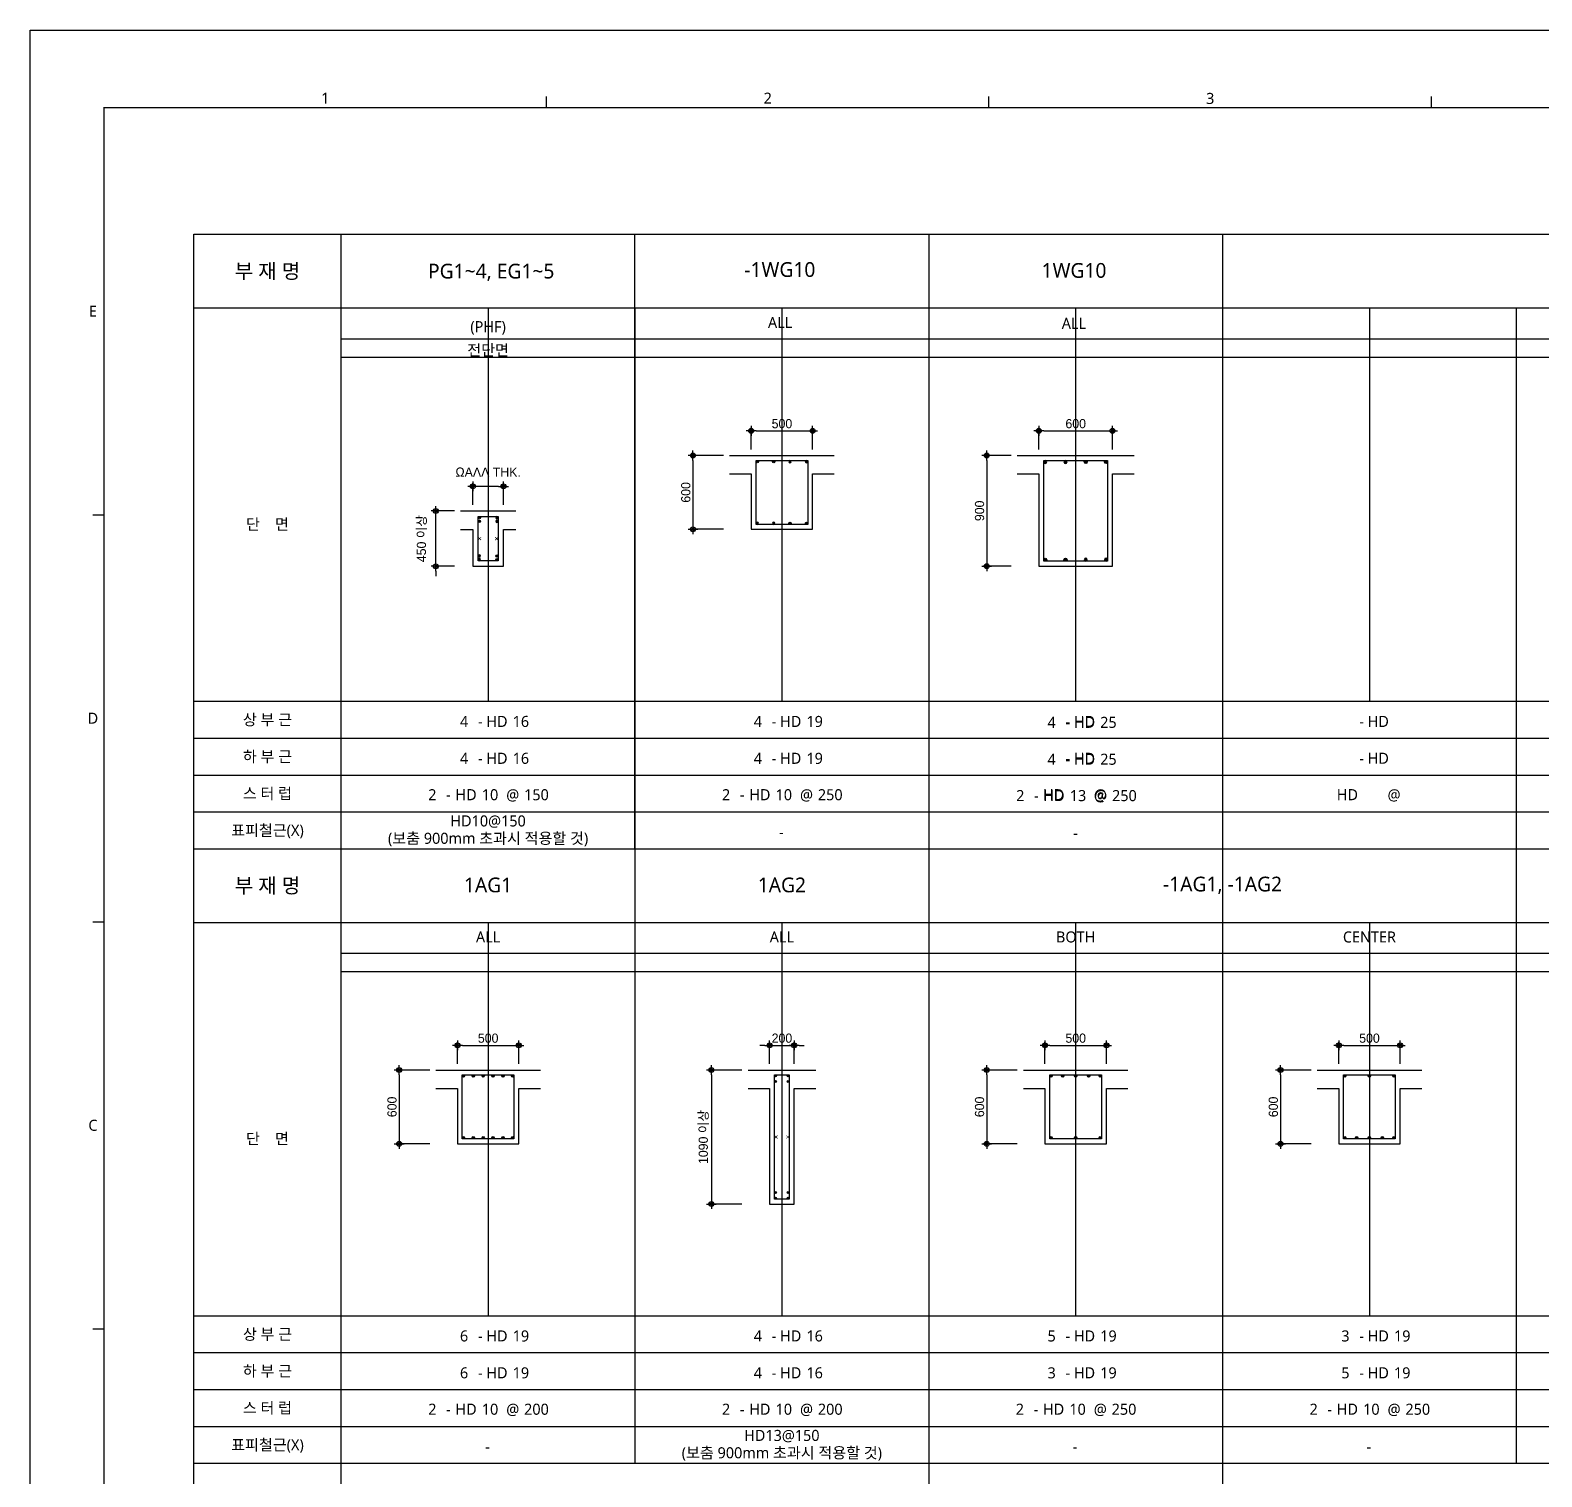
# Model space of a CAD drawing. Header units: millimetres. Extents: x 255534 to 377770, y 34632 to 54434.
# Drawn here: x 255534 to 267831, y 42416 to 54186 of the extents above; entities that cross this region are included whole.
import ezdxf
from ezdxf.enums import TextEntityAlignment as Align

# ---------------------------------------------------------------- set-up
doc = ezdxf.new("R2010")
doc.units = ezdxf.units.MM
doc.header["$PDMODE"] = 3
doc.linetypes.add('(SEJIN)_1_HID1.5', pattern=[250, 150, -100])
doc.linetypes.add('CONTINOUS', pattern=[0])
doc.layers.get('Defpoints').update_dxf_attribs({"color": 155})
doc.layers.add('(S)_DEFPOINT', color=185, linetype='Continuous', plot=False)
for name, color, linetype in [('(S)_DIM', 7, 'Continuous'), ('(S)_FORM_LINE', 7, 'Continuous'), ('(S)_FORM_TEXT', 7, 'Continuous'), ('(S)_RC_Gir', 6, '(SEJIN)_1_HID1.5'), ('(S)_Rebar', 3, 'Continuous'), ('(S)_TEXT', 7, 'Continuous'), ('Xref_S_VForm$0$S_XR_FORM', 255, 'Continuous')]:
    doc.layers.add(name, color=color, linetype=linetype)
doc.styles.get("Standard").update_dxf_attribs({"font": 'SYMBOL'})
doc.styles.add('Xref_S_VForm$0$나눔바른고딕', font='NanumBarunGothic.ttf')
doc.styles.add('나눔바른고딕', font='')
doc.styles.add('맑은고딕', font='')
doc.styles.get('나눔바른고딕').set_extended_font_data('NanumBarunGothic')
doc.styles.get('맑은고딕').set_extended_font_data('Malgun Gothic')
doc.dimstyles.new('Sejin-dim3', dxfattribs={"dimscale": 50, "dimtxt": 3, "dimasz": 1, "dimexe": 0.5, "dimexo": 2, "dimgap": 1, "dimtad": 1, "dimdec": 0, "dimzin": 0, "dimdsep": 46, "dimtxsty": 'Standard', "dimblk": 'Z_DOT', "dimcen": -0.5, "dimdle": 1.5, "dimclrd": 256, "dimclre": 256, "dimclrt": 3, "dimadec": 0, "dimazin": 0, "dimtfac": 1, "dimtdec": 0, "dimtix": 1, "dimtmove": 2, "dimatfit": 3, "dimldrblk": 'DOT', "dimfxl": 1, "dimtvp": 1, "dimtolj": 1, "dimtzin": 0, "dimarcsym": 0})

# ---------------------------------------------------------------- blocks, each defined once
blk = doc.blocks.new('BASE1-1')
at = {"layer": '(S)_DEFPOINT'}
for p, q in [((2395, 4400), (2395, 1200)), ((4785, 4400), (4785, 1200)), ((7175, 4400), (7175, 1200)), ((9565, 4400), (9565, 1200)), ((1200, 4150), (22710, 4150)), ((1200, 4000), (22710, 4000))]:
    blk.add_line(p, q, dxfattribs=at)
at = {"layer": '(S)_FORM_LINE', "color": 7, "linetype": 'Continuous'}
for p, q in [((0, 5000), (22710, 5000)), ((0, 0), (22710, 0))]:
    blk.add_line(p, q, dxfattribs=at)
at = {"layer": '(S)_FORM_LINE'}
for p, q in [((0, 0), (0, 5000)), ((1200, 0), (1200, 5000)), ((8370, 5000), (8370, 0))]:
    blk.add_line(p, q, dxfattribs=at)
at = {"layer": '(S)_FORM_LINE', "color": 8}
for p, q in [((0, 4400), (22710, 4400)), ((0, 1200), (22710, 1200)), ((0, 900), (22710, 900)), ((0, 600), (22710, 600)), ((0, 300), (22710, 300))]:
    blk.add_line(p, q, dxfattribs=at)
for points in [[(3590, 4400), (3590, 0)], [(5980, 4400), (5980, 0)], [(8370, 4400), (8370, 0)], [(10760, 4400), (10760, 0)]]:
    blk.add_lwpolyline(points, dxfattribs=at)
at = {"layer": '(S)_FORM_TEXT', "linetype": 'ByBlock', "style": '나눔바른고딕'}
for s, height, p in [('부 재 명', 120, (600, 4700)), ('단    면', 90, (600, 2641)), ('상 부 근', 90, (600, 1050)), ('하 부 근', 90, (600, 750)), ('스 터 럽', 90, (600, 450)), ('표피철근(X)', 90, (600, 150))]:
    blk.add_text(s, height=height, dxfattribs=at).set_placement(p, align=Align.MIDDLE_CENTER)
at = {"layer": '(S)_FORM_TEXT', "style": '맑은고딕'}
for s, p in [('- HD', (2553, 964)), ('- HD', (4943, 964)), ('- HD', (7333, 964)), ('- HD', (9723, 964)), ('- HD', (2553, 664)), ('- HD', (4943, 664)), ('- HD', (7333, 664)), ('- HD', (9723, 664)), ('HD', (2302, 368)), ('@', (2648, 368)), ('HD', (4692, 368)), ('@', (5038, 368)), ('HD', (7082, 368)), ('@', (7428, 368)), ('HD', (9472, 368)), ('@', (9818, 368))]:
    blk.add_text(s, height=90, dxfattribs=at).set_placement(p, align=Align.BOTTOM_RIGHT)
blk = doc.blocks.new('Z_DOT')
at = {"layer": '(S)_DIM', "color": 0}
for p, q in [((-1, 0), (1, 0)), ((0, -1), (0, 1))]:
    blk.add_line(p, q, dxfattribs=at)
for radius in [0.5, 0.25]:
    blk.add_circle((0, 0), radius, dxfattribs=at)
blk = doc.blocks.new('*D762')
at = {"layer": '(S)_DIM', "lineweight": -2}
for p, q in [((259134, 50324), (259134, 50499)), ((259344, 50474), (259174, 50474)), ((259384, 50324), (259384, 50499))]:
    blk.add_line(p, q, dxfattribs=at)
at = {"layer": 'Defpoints', "color": 0}
for p in [(259134, 50474), (259134, 50274), (259384, 50274)]:
    blk.add_point(p, dxfattribs=at)
at = {"layer": '(S)_DIM', "linetype": 'ByBlock', "lineweight": -2, "xscale": 40, "yscale": 40, "zscale": 40, "rotation": 180}
blk.add_blockref('Z_DOT', (259134, 50474), dxfattribs=at)
at = {"layer": '(S)_DIM', "linetype": 'ByBlock', "lineweight": -2, "xscale": 40, "yscale": 40, "zscale": 40}
blk.add_blockref('Z_DOT', (259384, 50474), dxfattribs=at)
at = {"layer": '(S)_DIM', "color": 3, "insert": (259259, 50590), "char_height": 75, "attachment_point": 5}
blk.add_mtext('\\A1;WALL THK.', dxfattribs=at)
blk = doc.blocks.new('_Dot')
at = {"color": 0, "linetype": 'ByBlock', "lineweight": -2}
blk.add_line((-0.5, 0), (-1, 0), dxfattribs=at)
at = {"color": 0, "linetype": 'ByBlock', "const_width": 0.5}
blk.add_lwpolyline([(-0.25, 0, 1), (0.25, 0, 1)], format="xyb", close=True, dxfattribs=at)
blk = doc.blocks.new('DOT')
at = {"color": 0, "linetype": 'ByBlock'}
blk.add_line((-0.5, 0), (-1, 0), dxfattribs=at)
at = {"color": 0, "linetype": 'ByBlock', "const_width": 0.5}
blk.add_lwpolyline([(-0.25, 0, 1), (0.25, 0, 1)], format="xyb", close=True, dxfattribs=at)
blk = doc.blocks.new('*D763')
at = {"layer": '(S)_DIM', "lineweight": -2}
for p, q in [((258984, 50274), (258809, 50274)), ((258834, 49824), (258834, 50234)), ((258984, 49824), (258809, 49824)), ((258834, 49784), (258834, 49744))]:
    blk.add_line(p, q, dxfattribs=at)
at = {"layer": 'Defpoints', "color": 0}
for p in [(258834, 50274), (259034, 50274), (259034, 49824)]:
    blk.add_point(p, dxfattribs=at)
at = {"layer": '(S)_DIM', "linetype": 'ByBlock', "lineweight": -2, "xscale": 40, "yscale": 40, "zscale": 40, "rotation": 90}
for p in [(258834, 50274), (258834, 49824)]:
    blk.add_blockref('Z_DOT', p, dxfattribs=at)
at = {"layer": '(S)_DIM', "color": 3, "insert": (258720, 50049), "char_height": 75, "attachment_point": 5, "rotation": 90}
blk.add_mtext('\\A1;450 이상', dxfattribs=at)
blk = doc.blocks.new('*D764')
at = {"layer": '(S)_DIM', "lineweight": -2}
for p, q in [((263739, 50775), (263739, 50951)), ((263779, 50926), (264299, 50926)), ((264339, 50775), (264339, 50951))]:
    blk.add_line(p, q, dxfattribs=at)
at = {"layer": 'Defpoints', "color": 0}
for p in [(264339, 50926), (263739, 50725), (264339, 50725)]:
    blk.add_point(p, dxfattribs=at)
at = {"layer": '(S)_DIM', "linetype": 'ByBlock', "lineweight": -2, "xscale": 40, "yscale": 40, "zscale": 40, "rotation": 180}
blk.add_blockref('Z_DOT', (263739, 50926), dxfattribs=at)
at = {"layer": '(S)_DIM', "linetype": 'ByBlock', "lineweight": -2, "xscale": 40, "yscale": 40, "zscale": 40}
blk.add_blockref('Z_DOT', (264339, 50926), dxfattribs=at)
at = {"layer": '(S)_DIM', "color": 3, "insert": (264039, 50984), "char_height": 75, "attachment_point": 5}
blk.add_mtext('\\A1;600', dxfattribs=at)
blk = doc.blocks.new('*D765')
at = {"layer": '(S)_DIM', "lineweight": -2}
for p, q in [((263514, 50725), (263290, 50725)), ((263315, 50685), (263315, 49865)), ((263514, 49825), (263290, 49825))]:
    blk.add_line(p, q, dxfattribs=at)
at = {"layer": 'Defpoints', "color": 0}
for p in [(263564, 50725), (263315, 49825), (263564, 49825)]:
    blk.add_point(p, dxfattribs=at)
at = {"layer": '(S)_DIM', "linetype": 'ByBlock', "lineweight": -2, "xscale": 40, "yscale": 40, "zscale": 40}
for p, rotation in [((263315, 50725), 90), ((263315, 49825), 270)]:
    blk.add_blockref('Z_DOT', p, dxfattribs=dict(at, rotation=rotation))
at = {"layer": '(S)_DIM', "color": 3, "insert": (263257, 50275), "char_height": 75, "attachment_point": 5, "rotation": 90}
blk.add_mtext('\\A1;900', dxfattribs=at)
blk = doc.blocks.new('*D766')
at = {"layer": '(S)_DIM', "lineweight": -2}
for p, q in [((261399, 50775), (261399, 50951)), ((261439, 50926), (261859, 50926)), ((261899, 50775), (261899, 50951))]:
    blk.add_line(p, q, dxfattribs=at)
at = {"layer": 'Defpoints', "color": 0}
for p in [(261899, 50926), (261399, 50725), (261899, 50725)]:
    blk.add_point(p, dxfattribs=at)
at = {"layer": '(S)_DIM', "linetype": 'ByBlock', "lineweight": -2, "xscale": 40, "yscale": 40, "zscale": 40, "rotation": 180}
blk.add_blockref('Z_DOT', (261399, 50926), dxfattribs=at)
at = {"layer": '(S)_DIM', "linetype": 'ByBlock', "lineweight": -2, "xscale": 40, "yscale": 40, "zscale": 40}
blk.add_blockref('Z_DOT', (261899, 50926), dxfattribs=at)
at = {"layer": '(S)_DIM', "color": 3, "insert": (261649, 50984), "char_height": 75, "attachment_point": 5}
blk.add_mtext('\\A1;500', dxfattribs=at)
blk = doc.blocks.new('*D767')
at = {"layer": '(S)_DIM', "lineweight": -2}
for p, q in [((261174, 50725), (260900, 50725)), ((260925, 50685), (260925, 50165)), ((261174, 50125), (260900, 50125))]:
    blk.add_line(p, q, dxfattribs=at)
at = {"layer": 'Defpoints', "color": 0}
for p in [(261224, 50725), (260925, 50125), (261224, 50125)]:
    blk.add_point(p, dxfattribs=at)
at = {"layer": '(S)_DIM', "linetype": 'ByBlock', "lineweight": -2, "xscale": 40, "yscale": 40, "zscale": 40}
for p, rotation in [((260925, 50725), 90), ((260925, 50125), 270)]:
    blk.add_blockref('Z_DOT', p, dxfattribs=dict(at, rotation=rotation))
at = {"layer": '(S)_DIM', "color": 3, "insert": (260867, 50425), "char_height": 75, "attachment_point": 5, "rotation": 90}
blk.add_mtext('\\A1;600', dxfattribs=at)
blk = doc.blocks.new('D19')
at = {"layer": '(S)_Rebar'}
h = blk.add_hatch(color=256, dxfattribs=at)
h.dxf.hatch_style = 1
edge = h.paths.add_edge_path()
edge.add_arc((1510635, -74926), 9.5, 0, 360)
blk.add_circle((1510635, -74926), 9.5, dxfattribs=at)
blk = doc.blocks.new('*D768')
at = {"layer": '(S)_DIM', "lineweight": -2}
for p, q in [((258784, 45725), (258510, 45725)), ((258535, 45685), (258535, 45165)), ((258784, 45125), (258510, 45125))]:
    blk.add_line(p, q, dxfattribs=at)
at = {"layer": 'Defpoints', "color": 0}
for p in [(258834, 45725), (258535, 45125), (258834, 45125)]:
    blk.add_point(p, dxfattribs=at)
at = {"layer": '(S)_DIM', "linetype": 'ByBlock', "lineweight": -2, "xscale": 40, "yscale": 40, "zscale": 40}
for p, rotation in [((258535, 45725), 90), ((258535, 45125), 270)]:
    blk.add_blockref('Z_DOT', p, dxfattribs=dict(at, rotation=rotation))
at = {"layer": '(S)_DIM', "color": 3, "insert": (258477, 45425), "char_height": 75, "attachment_point": 5, "rotation": 90}
blk.add_mtext('\\A1;600', dxfattribs=at)
blk = doc.blocks.new('*D771')
at = {"layer": '(S)_DIM', "lineweight": -2}
for p, q in [((261324, 45725), (261050, 45725)), ((261075, 45685), (261075, 44675)), ((261324, 44635), (261050, 44635))]:
    blk.add_line(p, q, dxfattribs=at)
at = {"layer": 'Defpoints', "color": 0}
for p in [(261374, 45725), (261075, 44635), (261374, 44635)]:
    blk.add_point(p, dxfattribs=at)
at = {"layer": '(S)_DIM', "linetype": 'ByBlock', "lineweight": -2, "xscale": 40, "yscale": 40, "zscale": 40}
for p, rotation in [((261075, 45725), 90), ((261075, 44635), 270)]:
    blk.add_blockref('Z_DOT', p, dxfattribs=dict(at, rotation=rotation))
at = {"layer": '(S)_DIM', "color": 3, "insert": (261013, 45180), "char_height": 75, "attachment_point": 5, "rotation": 90}
blk.add_mtext('\\A1;\\A1;1090 이상', dxfattribs=at)
blk = doc.blocks.new('*D774')
at = {"layer": '(S)_DIM', "lineweight": -2}
for p, q in [((261509, 45926), (261469, 45926)), ((261549, 45775), (261549, 45951)), ((261549, 45926), (261749, 45926)), ((261749, 45775), (261749, 45951)), ((261789, 45926), (261829, 45926))]:
    blk.add_line(p, q, dxfattribs=at)
at = {"layer": 'Defpoints', "color": 0}
for p in [(261749, 45926), (261549, 45725), (261749, 45725)]:
    blk.add_point(p, dxfattribs=at)
at = {"layer": '(S)_DIM', "linetype": 'ByBlock', "lineweight": -2, "xscale": 40, "yscale": 40, "zscale": 40}
blk.add_blockref('Z_DOT', (261549, 45926), dxfattribs=at)
at = {"layer": '(S)_DIM', "linetype": 'ByBlock', "lineweight": -2, "xscale": 40, "yscale": 40, "zscale": 40, "rotation": 180}
blk.add_blockref('Z_DOT', (261749, 45926), dxfattribs=at)
at = {"layer": '(S)_DIM', "color": 3, "insert": (261649, 45984), "char_height": 75, "attachment_point": 5}
blk.add_mtext('\\A1;200', dxfattribs=at)
blk = doc.blocks.new('*D775')
at = {"layer": '(S)_DIM', "lineweight": -2}
for p, q in [((259009, 45775), (259009, 45951)), ((259049, 45926), (259469, 45926)), ((259509, 45775), (259509, 45951))]:
    blk.add_line(p, q, dxfattribs=at)
at = {"layer": 'Defpoints', "color": 0}
for p in [(259509, 45926), (259009, 45725), (259509, 45725)]:
    blk.add_point(p, dxfattribs=at)
at = {"layer": '(S)_DIM', "linetype": 'ByBlock', "lineweight": -2, "xscale": 40, "yscale": 40, "zscale": 40, "rotation": 180}
blk.add_blockref('Z_DOT', (259009, 45926), dxfattribs=at)
at = {"layer": '(S)_DIM', "linetype": 'ByBlock', "lineweight": -2, "xscale": 40, "yscale": 40, "zscale": 40}
blk.add_blockref('Z_DOT', (259509, 45926), dxfattribs=at)
at = {"layer": '(S)_DIM', "color": 3, "insert": (259259, 45984), "char_height": 75, "attachment_point": 5}
blk.add_mtext('\\A1;500', dxfattribs=at)
blk = doc.blocks.new('*D776')
at = {"layer": '(S)_DIM', "lineweight": -2}
for p, q in [((263564, 45725), (263290, 45725)), ((263315, 45685), (263315, 45165)), ((263564, 45125), (263290, 45125))]:
    blk.add_line(p, q, dxfattribs=at)
at = {"layer": 'Defpoints', "color": 0}
for p in [(263614, 45725), (263315, 45125), (263614, 45125)]:
    blk.add_point(p, dxfattribs=at)
at = {"layer": '(S)_DIM', "linetype": 'ByBlock', "lineweight": -2, "xscale": 40, "yscale": 40, "zscale": 40}
for p, rotation in [((263315, 45725), 90), ((263315, 45125), 270)]:
    blk.add_blockref('Z_DOT', p, dxfattribs=dict(at, rotation=rotation))
at = {"layer": '(S)_DIM', "color": 3, "insert": (263257, 45425), "char_height": 75, "attachment_point": 5, "rotation": 90}
blk.add_mtext('\\A1;600', dxfattribs=at)
blk = doc.blocks.new('*D777')
at = {"layer": '(S)_DIM', "lineweight": -2}
for p, q in [((265954, 45725), (265680, 45725)), ((265705, 45685), (265705, 45165)), ((265954, 45125), (265680, 45125))]:
    blk.add_line(p, q, dxfattribs=at)
at = {"layer": 'Defpoints', "color": 0}
for p in [(266004, 45725), (265705, 45125), (266004, 45125)]:
    blk.add_point(p, dxfattribs=at)
at = {"layer": '(S)_DIM', "linetype": 'ByBlock', "lineweight": -2, "xscale": 40, "yscale": 40, "zscale": 40}
for p, rotation in [((265705, 45725), 90), ((265705, 45125), 270)]:
    blk.add_blockref('Z_DOT', p, dxfattribs=dict(at, rotation=rotation))
at = {"layer": '(S)_DIM', "color": 3, "insert": (265647, 45425), "char_height": 75, "attachment_point": 5, "rotation": 90}
blk.add_mtext('\\A1;600', dxfattribs=at)
blk = doc.blocks.new('*D782')
at = {"layer": '(S)_DIM', "lineweight": -2}
for p, q in [((266179, 45775), (266179, 45951)), ((266219, 45926), (266639, 45926)), ((266679, 45775), (266679, 45951))]:
    blk.add_line(p, q, dxfattribs=at)
at = {"layer": 'Defpoints', "color": 0}
for p in [(266679, 45926), (266179, 45725), (266679, 45725)]:
    blk.add_point(p, dxfattribs=at)
at = {"layer": '(S)_DIM', "linetype": 'ByBlock', "lineweight": -2, "xscale": 40, "yscale": 40, "zscale": 40, "rotation": 180}
blk.add_blockref('Z_DOT', (266179, 45926), dxfattribs=at)
at = {"layer": '(S)_DIM', "linetype": 'ByBlock', "lineweight": -2, "xscale": 40, "yscale": 40, "zscale": 40}
blk.add_blockref('Z_DOT', (266679, 45926), dxfattribs=at)
at = {"layer": '(S)_DIM', "color": 3, "insert": (266429, 45984), "char_height": 75, "attachment_point": 5}
blk.add_mtext('\\A1;500', dxfattribs=at)
blk = doc.blocks.new('*D783')
at = {"layer": '(S)_DIM', "lineweight": -2}
for p, q in [((263789, 45775), (263789, 45951)), ((263829, 45926), (264249, 45926)), ((264289, 45775), (264289, 45951))]:
    blk.add_line(p, q, dxfattribs=at)
at = {"layer": 'Defpoints', "color": 0}
for p in [(264289, 45926), (263789, 45725), (264289, 45725)]:
    blk.add_point(p, dxfattribs=at)
at = {"layer": '(S)_DIM', "linetype": 'ByBlock', "lineweight": -2, "xscale": 40, "yscale": 40, "zscale": 40, "rotation": 180}
blk.add_blockref('Z_DOT', (263789, 45926), dxfattribs=at)
at = {"layer": '(S)_DIM', "linetype": 'ByBlock', "lineweight": -2, "xscale": 40, "yscale": 40, "zscale": 40}
blk.add_blockref('Z_DOT', (264289, 45926), dxfattribs=at)
at = {"layer": '(S)_DIM', "color": 3, "insert": (264039, 45984), "char_height": 75, "attachment_point": 5}
blk.add_mtext('\\A1;500', dxfattribs=at)
blk = doc.blocks.new('Xref_S_VForm')
at = {"layer": 'Xref_S_VForm$0$S_XR_FORM'}
for p, q in [((70, 286.5), (70, 288)), ((130, 286.5), (130, 288)), ((190, 286.5), (190, 288)), ((8.5, 231.3), (10, 231.3)), ((8.5, 176.1), (10, 176.1)), ((8.5, 120.9), (10, 120.9))]:
    blk.add_line(p, q, dxfattribs=at)
at = {"layer": 'Xref_S_VForm$0$S_XR_FORM', "color": 155}
blk.add_lwpolyline([(0, 297), (420, 297), (420, 0), (0, 0), (0, 297)], dxfattribs=at)
at = {"layer": 'Xref_S_VForm$0$S_XR_FORM', "const_width": 0.15}
blk.add_lwpolyline([(10, 10.5), (10, 286.5), (410, 286.5), (410, 10.5)], close=True, dxfattribs=at)
at = {"layer": 'Xref_S_VForm$0$S_XR_FORM', "style": 'Xref_S_VForm$0$나눔바른고딕'}
for s, p in [('1', (40, 287.04)), ('2', (100, 287.04)), ('3', (160, 287))]:
    blk.add_text(s, height=1.5, dxfattribs=at).set_placement(p, align=Align.CENTER)
for s, p in [('E', (8.5, 258.9)), ('D', (8.5, 203.7)), ('C', (8.5, 148.5))]:
    blk.add_text(s, height=1.5, dxfattribs=at).set_placement(p, align=Align.MIDDLE)

msp = doc.modelspace()

# ---------------------------------------------------------------- hatches: boundary and pattern name
at = {"layer": '(S)_Rebar', "ltscale": 100}
h = msp.add_hatch(color=256, dxfattribs=at)
h.dxf.hatch_style = 1
h.paths.add_polyline_path([(263778.5, 50672.5, 1), (263803.5, 50672.5, 1)])
h = msp.add_hatch(color=256, dxfattribs=at)
h.dxf.hatch_style = 1
h.paths.add_polyline_path([(263943.5, 50672.5, 1), (263968.5, 50672.5, 1)])
h = msp.add_hatch(color=256, dxfattribs=at)
h.dxf.hatch_style = 1
h.paths.add_polyline_path([(264133.5, 50672.5, -1), (264108.5, 50672.5, -1)])
h = msp.add_hatch(color=256, dxfattribs=at)
h.dxf.hatch_style = 1
h.paths.add_polyline_path([(264298.5, 50672.5, -1), (264273.5, 50672.5, -1)])
h = msp.add_hatch(color=256, dxfattribs=at)
h.dxf.hatch_style = 1
h.paths.add_polyline_path([(263778.5, 49877.5, -1), (263803.5, 49877.5, -1)])
h = msp.add_hatch(color=256, dxfattribs=at)
h.dxf.hatch_style = 1
h.paths.add_polyline_path([(263943.5, 49877.5, -1), (263968.5, 49877.5, -1)])
h = msp.add_hatch(color=256, dxfattribs=at)
h.dxf.hatch_style = 1
h.paths.add_polyline_path([(264133.5, 49877.5, 1), (264108.5, 49877.5, 1)])
h = msp.add_hatch(color=256, dxfattribs=at)
h.dxf.hatch_style = 1
h.paths.add_polyline_path([(264298.5, 49877.5, 1), (264273.5, 49877.5, 1)])
at = {"layer": '(S)_Rebar'}
h = msp.add_hatch(color=256, dxfattribs=at)
h.dxf.hatch_style = 1
edge = h.paths.add_edge_path()
edge.add_arc((259058, 45675.5), 9.5, 0, 360)
h = msp.add_hatch(color=256, dxfattribs=at)
h.dxf.hatch_style = 1
edge = h.paths.add_edge_path()
edge.add_arc((259138.2, 45675.5), 9.5, 0, 360)
h = msp.add_hatch(color=256, dxfattribs=at)
h.dxf.hatch_style = 1
edge = h.paths.add_edge_path()
edge.add_arc((259218.4, 45675.5), 9.5, 0, 360)
h = msp.add_hatch(color=256, dxfattribs=at)
h.dxf.hatch_style = 1
edge = h.paths.add_edge_path()
edge.add_arc((259298.6, 45675.5), 9.5, -180, 180, ccw=False)
h = msp.add_hatch(color=256, dxfattribs=at)
h.dxf.hatch_style = 1
edge = h.paths.add_edge_path()
edge.add_arc((259378.8, 45675.5), 9.5, -180, 180, ccw=False)
h = msp.add_hatch(color=256, dxfattribs=at)
h.dxf.hatch_style = 1
edge = h.paths.add_edge_path()
edge.add_arc((259459, 45675.5), 9.5, -180, 180, ccw=False)
h = msp.add_hatch(color=256, dxfattribs=at)
h.dxf.hatch_style = 1
edge = h.paths.add_edge_path()
edge.add_arc((261596.5, 45677), 8, 0, 360)
h = msp.add_hatch(color=256, dxfattribs=at)
h.dxf.hatch_style = 1
edge = h.paths.add_edge_path()
edge.add_arc((261596.5, 45632), 8, 0, 360)
h = msp.add_hatch(color=256, dxfattribs=at)
h.dxf.hatch_style = 1
edge = h.paths.add_edge_path()
edge.add_arc((261700.5, 45677), 8, -180, 180, ccw=False)
h = msp.add_hatch(color=256, dxfattribs=at)
h.dxf.hatch_style = 1
edge = h.paths.add_edge_path()
edge.add_arc((261700.5, 45632), 8, -180, 180, ccw=False)
h = msp.add_hatch(color=256, dxfattribs=at)
h.dxf.hatch_style = 1
edge = h.paths.add_edge_path()
edge.add_arc((263838, 45675.5), 9.5, 0, 360)
h = msp.add_hatch(color=256, dxfattribs=at)
h.dxf.hatch_style = 1
edge = h.paths.add_edge_path()
edge.add_arc((263933.5, 45675.5), 9.5, 0, 360)
h = msp.add_hatch(color=256, dxfattribs=at)
h.dxf.hatch_style = 1
edge = h.paths.add_edge_path()
edge.add_arc((264038.5, 45675.5), 9.5, -180, 180, ccw=False)
h = msp.add_hatch(color=256, dxfattribs=at)
h.dxf.hatch_style = 1
edge = h.paths.add_edge_path()
edge.add_arc((264143.5, 45675.5), 9.5, -180, 180, ccw=False)
h = msp.add_hatch(color=256, dxfattribs=at)
h.dxf.hatch_style = 1
edge = h.paths.add_edge_path()
edge.add_arc((264239, 45675.5), 9.5, -180, 180, ccw=False)
h = msp.add_hatch(color=256, dxfattribs=at)
h.dxf.hatch_style = 1
edge = h.paths.add_edge_path()
edge.add_arc((266228, 45675.5), 9.5, 0, 360)
h = msp.add_hatch(color=256, dxfattribs=at)
h.dxf.hatch_style = 1
edge = h.paths.add_edge_path()
edge.add_arc((266428.5, 45675.5), 9.5, 0, 360)
h = msp.add_hatch(color=256, dxfattribs=at)
h.dxf.hatch_style = 1
edge = h.paths.add_edge_path()
edge.add_arc((266629, 45675.5), 9.5, -180, 180, ccw=False)
h = msp.add_hatch(color=256, dxfattribs=at)
h.dxf.hatch_style = 1
edge = h.paths.add_edge_path()
edge.add_arc((259058, 45174.5), 9.5, 0, 360, ccw=False)
h = msp.add_hatch(color=256, dxfattribs=at)
h.dxf.hatch_style = 1
edge = h.paths.add_edge_path()
edge.add_arc((259138.2, 45174.5), 9.5, 0, 360, ccw=False)
h = msp.add_hatch(color=256, dxfattribs=at)
h.dxf.hatch_style = 1
edge = h.paths.add_edge_path()
edge.add_arc((259218.4, 45174.5), 9.5, 0, 360, ccw=False)
h = msp.add_hatch(color=256, dxfattribs=at)
h.dxf.hatch_style = 1
edge = h.paths.add_edge_path()
edge.add_arc((259298.6, 45174.5), 9.5, 180, 540)
h = msp.add_hatch(color=256, dxfattribs=at)
h.dxf.hatch_style = 1
edge = h.paths.add_edge_path()
edge.add_arc((259378.8, 45174.5), 9.5, 180, 540)
h = msp.add_hatch(color=256, dxfattribs=at)
h.dxf.hatch_style = 1
edge = h.paths.add_edge_path()
edge.add_arc((259459, 45174.5), 9.5, 180, 540)
h = msp.add_hatch(color=256, dxfattribs=at)
h.dxf.hatch_style = 1
edge = h.paths.add_edge_path()
edge.add_arc((263838, 45174.5), 9.5, 0, 360, ccw=False)
h = msp.add_hatch(color=256, dxfattribs=at)
h.dxf.hatch_style = 1
edge = h.paths.add_edge_path()
edge.add_arc((264038.5, 45174.5), 9.5, 180, 540)
h = msp.add_hatch(color=256, dxfattribs=at)
h.dxf.hatch_style = 1
edge = h.paths.add_edge_path()
edge.add_arc((264239, 45174.5), 9.5, 180, 540)
h = msp.add_hatch(color=256, dxfattribs=at)
h.dxf.hatch_style = 1
edge = h.paths.add_edge_path()
edge.add_arc((266228, 45174.5), 9.5, 0, 360, ccw=False)
h = msp.add_hatch(color=256, dxfattribs=at)
h.dxf.hatch_style = 1
edge = h.paths.add_edge_path()
edge.add_arc((266323.5, 45174.5), 9.5, 0, 360, ccw=False)
h = msp.add_hatch(color=256, dxfattribs=at)
h.dxf.hatch_style = 1
edge = h.paths.add_edge_path()
edge.add_arc((266428.5, 45174.5), 9.5, 0, 360, ccw=False)
h = msp.add_hatch(color=256, dxfattribs=at)
h.dxf.hatch_style = 1
edge = h.paths.add_edge_path()
edge.add_arc((266533.5, 45174.5), 9.5, 180, 540)
h = msp.add_hatch(color=256, dxfattribs=at)
h.dxf.hatch_style = 1
edge = h.paths.add_edge_path()
edge.add_arc((266629, 45174.5), 9.5, 180, 540)
h = msp.add_hatch(color=256, dxfattribs=at)
h.dxf.hatch_style = 1
edge = h.paths.add_edge_path()
edge.add_arc((261596.5, 44728), 8, 0, 360, ccw=False)
h = msp.add_hatch(color=256, dxfattribs=at)
h.dxf.hatch_style = 1
edge = h.paths.add_edge_path()
edge.add_arc((261596.5, 44683), 8, 0, 360, ccw=False)
h = msp.add_hatch(color=256, dxfattribs=at)
h.dxf.hatch_style = 1
edge = h.paths.add_edge_path()
edge.add_arc((261700.5, 44728), 8, 180, 540)
h = msp.add_hatch(color=256, dxfattribs=at)
h.dxf.hatch_style = 1
edge = h.paths.add_edge_path()
edge.add_arc((261700.5, 44683), 8, 180, 540)

# ---------------------------------------------------------------- linework, layer by layer
at = {"layer": '(S)_FORM_LINE'}
for p, q in [((260453.5, 47525.5), (260453.5, 52525.5)), ((262843.5, 52525.5), (262843.5, 47525.5)), ((265233.5, 52525.5), (265233.5, 47525.5)), ((260453.5, 47525.5), (260453.5, 42525.5)), ((262843.5, 47525.5), (262843.5, 42525.5)), ((267623.5, 47525.5), (267623.5, 42525.5)), ((262843.5, 42525.5), (262843.5, 37525.5))]:
    msp.add_line(p, q, dxfattribs=at)
at = {"layer": '(S)_RC_Gir', "linetype": 'CONTINOUS'}
for p, q in [((261223.5, 50725), (262073.5, 50725)), ((263563.5, 50725), (264513.5, 50725)), ((259033.5, 50273.8), (259483.5, 50273.8)), ((258833.5, 45725), (259683.5, 45725)), ((261373.5, 45725), (261923.5, 45725)), ((263613.5, 45725), (264463.5, 45725)), ((266003.5, 45725), (266853.5, 45725))]:
    msp.add_line(p, q, dxfattribs=at)
at = {"layer": '(S)_RC_Gir', "linetype": 'CONTINOUS', "elevation": 0}
for points in [[(261223.5, 50575), (261398.5, 50575), (261398.5, 50125), (261898.5, 50125), (261898.5, 50575), (262073.5, 50575)], [(263563.5, 50575), (263738.5, 50575), (263738.5, 49825), (264338.5, 49825), (264338.5, 50575), (264513.5, 50575)], [(258833.5, 45575), (259008.5, 45575), (259008.5, 45125), (259508.5, 45125), (259508.5, 45575), (259683.5, 45575)], [(261373.5, 45575), (261548.5, 45575), (261548.5, 44635), (261748.5, 44635), (261748.5, 45575), (261923.5, 45575)], [(263613.5, 45575), (263788.5, 45575), (263788.5, 45125), (264288.5, 45125), (264288.5, 45575), (264463.5, 45575)], [(266003.5, 45575), (266178.5, 45575), (266178.5, 45125), (266678.5, 45125), (266678.5, 45575), (266853.5, 45575)]]:
    msp.add_lwpolyline(points, dxfattribs=at)
at = {"layer": '(S)_RC_Gir', "linetype": 'CONTINOUS'}
msp.add_lwpolyline([(259033.5, 50123.8), (259133.5, 50123.8), (259133.5, 49823.8), (259383.5, 49823.8), (259383.5, 50123.8), (259483.5, 50123.8)], dxfattribs=at)
at = {"layer": '(S)_Rebar', "ltscale": 100, "elevation": 0}
for points in [[(261438.5, 50165), (261438.5, 50685), (261858.5, 50685), (261858.5, 50165)], [(263778.5, 49865), (263778.5, 50685), (264298.5, 50685), (264298.5, 49865)], [(259048.5, 45165), (259048.5, 45685), (259468.5, 45685), (259468.5, 45165)], [(261588.5, 44675), (261588.5, 45685), (261708.5, 45685), (261708.5, 44675)], [(263828.5, 45165), (263828.5, 45685), (264248.5, 45685), (264248.5, 45165)], [(266218.5, 45165), (266218.5, 45685), (266638.5, 45685), (266638.5, 45165)]]:
    msp.add_lwpolyline(points, close=True, dxfattribs=at)
for points in [[(263778.5, 50672.5, 1), (263803.5, 50672.5, 1), (263778.5, 50672.5)], [(263943.5, 50672.5, 1), (263968.5, 50672.5, 1), (263943.5, 50672.5)], [(264133.5, 50672.5, -1), (264108.5, 50672.5, -1), (264133.5, 50672.5)], [(264298.5, 50672.5, -1), (264273.5, 50672.5, -1), (264298.5, 50672.5)], [(263778.5, 49877.5, -1), (263803.5, 49877.5, -1), (263778.5, 49877.5)], [(263943.5, 49877.5, -1), (263968.5, 49877.5, -1), (263943.5, 49877.5)], [(264133.5, 49877.5, 1), (264108.5, 49877.5, 1), (264133.5, 49877.5)], [(264298.5, 49877.5, 1), (264273.5, 49877.5, 1), (264298.5, 49877.5)]]:
    msp.add_lwpolyline(points, format="xyb", close=True, dxfattribs=at)
at = {"layer": '(S)_Rebar', "ltscale": 100}
msp.add_lwpolyline([(259177.5, 50229.8), (259339.5, 50229.8), (259339.5, 49867.8), (259177.5, 49867.8)], close=True, dxfattribs=at)
at = {"layer": '(S)_Rebar', "color": 3, "ltscale": 100, "const_width": 5}
for points in [[(259201.8, 50061.3), (259176.8, 50036.3)], [(259176.8, 50061.3), (259201.8, 50036.3)], [(259315.3, 50061.3), (259340.3, 50036.3)], [(259340.3, 50061.3), (259315.3, 50036.3)]]:
    msp.add_lwpolyline(points, dxfattribs=at)
at = {"layer": '(S)_Rebar', "color": 3, "ltscale": 100, "const_width": 5, "elevation": 0}
for points in [[(261612.8, 45192.5), (261587.8, 45167.5)], [(261587.8, 45192.5), (261612.8, 45167.5)], [(261684.3, 45192.5), (261709.3, 45167.5)], [(261709.3, 45192.5), (261684.3, 45167.5)]]:
    msp.add_lwpolyline(points, dxfattribs=at)
at = {"layer": '(S)_Rebar'}
for centre, radius in [((259058, 45675.5), 9.5), ((259138.2, 45675.5), 9.5), ((259218.4, 45675.5), 9.5), ((259298.6, 45675.5), 9.5), ((259378.8, 45675.5), 9.5), ((259459, 45675.5), 9.5), ((261596.5, 45677), 8), ((261596.5, 45632), 8), ((261700.5, 45677), 8), ((261700.5, 45632), 8), ((263838, 45675.5), 9.5), ((263933.5, 45675.5), 9.5), ((264038.5, 45675.5), 9.5), ((264143.5, 45675.5), 9.5), ((264239, 45675.5), 9.5), ((266228, 45675.5), 9.5), ((266428.5, 45675.5), 9.5), ((266629, 45675.5), 9.5), ((259058, 45174.5), 9.5), ((259138.2, 45174.5), 9.5), ((259218.4, 45174.5), 9.5), ((259298.6, 45174.5), 9.5), ((259378.8, 45174.5), 9.5), ((259459, 45174.5), 9.5), ((263838, 45174.5), 9.5), ((264038.5, 45174.5), 9.5), ((264239, 45174.5), 9.5), ((266228, 45174.5), 9.5), ((266323.5, 45174.5), 9.5), ((266428.5, 45174.5), 9.5), ((266533.5, 45174.5), 9.5), ((266629, 45174.5), 9.5), ((261596.5, 44728), 8), ((261596.5, 44683), 8), ((261700.5, 44728), 8), ((261700.5, 44683), 8)]:
    msp.add_circle(centre, radius, dxfattribs=at)

# ---------------------------------------------------------------- block references
at = {"layer": '(S)_Rebar', "ltscale": 100}
for p in [(-1249186.7, 125601.4), (-1249052.1, 125601.4), (-1251447.7, 125146.2), (-1251447.7, 125116.2)]:
    msp.add_blockref('D19', p, dxfattribs=at)
at = {"layer": '(S)_Rebar', "ltscale": 100, "xscale": -1}
for p in [(1772349.2, 125601.4), (1772483.8, 125601.4), (1769964.8, 125146.2), (1769964.8, 125116.2)]:
    msp.add_blockref('D19', p, dxfattribs=at)
at = {"layer": '(S)_Rebar', "ltscale": 100, "xscale": -1, "rotation": 180}
for p in [(-1249186.7, -24751.4), (-1249052.1, -24751.4), (-1251447.7, -25018.6), (-1251447.7, -25048.6)]:
    msp.add_blockref('D19', p, dxfattribs=at)
at = {"layer": '(S)_Rebar', "ltscale": 100, "rotation": 180}
for p in [(1772349.2, -24751.4), (1772483.8, -24751.4), (1769964.8, -25018.6), (1769964.8, -25048.6)]:
    msp.add_blockref('D19', p, dxfattribs=at)
at = {"xscale": 60, "yscale": 60, "zscale": 60}
msp.add_blockref('Xref_S_VForm', (255533.5, 36365.5), dxfattribs=at)
for p in [(256863.5, 47525.5), (256863.5, 42525.5), (256863.5, 37525.5)]:
    msp.add_blockref('BASE1-1', p)

# ---------------------------------------------------------------- texts
at = {"layer": '(S)_FORM_TEXT', "style": '맑은고딕'}
for s, p in [('- HD', (259416.8, 48489.3)), ('- HD', (261806.8, 48489.3)), ('- HD', (264196.8, 48482.1)), ('- HD', (259416.8, 48189.3)), ('- HD', (261806.8, 48189.3)), ('- HD', (264196.8, 48182.1)), ('-', (258954.5, 47893.2)), ('HD', (259165.2, 47893.2)), ('@', (259512, 47893.2)), ('-', (261344.5, 47893.2)), ('HD', (261555.2, 47893.2)), ('@', (261902, 47893.2)), ('HD', (263948.6, 47885.9)), ('@', (264295.3, 47885.9)), ('-', (263737.9, 47885.9)), ('- HD', (259416.8, 43489.3)), ('- HD', (261806.8, 43489.3)), ('- HD', (264196.8, 43489.3)), ('- HD', (266586.8, 43489.3)), ('- HD', (259416.8, 43189.3)), ('- HD', (261806.8, 43189.3)), ('- HD', (264196.8, 43189.3)), ('- HD', (266586.8, 43189.3)), ('-', (258954.5, 42893.2)), ('HD', (259165.2, 42893.2)), ('@', (259512, 42893.2)), ('-', (261344.5, 42893.2)), ('HD', (261555.2, 42893.2)), ('@', (261902, 42893.2)), ('-', (263734.5, 42893.2)), ('HD', (263945.2, 42893.2)), ('@', (264292, 42893.2)), ('-', (266124.5, 42893.2)), ('HD', (266335.2, 42893.2)), ('@', (266682, 42893.2))]:
    msp.add_text(s, height=90, dxfattribs=at).set_placement(p, align=Align.BOTTOM_RIGHT)
at = {"layer": '(S)_TEXT', "style": '맑은고딕'}
for s, height, p in [('PG1~4, EG1~5', 120, (259283.7, 52225.5)), ('-1WG10', 120, (261632.1, 52238.4)), ('1WG10', 120, (264025.2, 52231.2)), ('(PHF)', 90, (259258.5, 51773.4)), ('ALL', 90, (261634.3, 51807.9)), ('ALL', 90, (264024.3, 51800.7)), ('전단면', 90, (259258.5, 51582.8)), ('1AG1', 120, (259258.5, 47231.2)), ('1AG2', 120, (261648.5, 47231.2)), ('-1AG1, -1AG2', 120, (265233.5, 47238.4)), ('ALL', 90, (259258.5, 46807.9)), ('ALL', 90, (261648.5, 46807.9)), ('BOTH', 90, (264038.5, 46807.9)), ('CENTER', 90, (266428.5, 46807.9))]:
    msp.add_text(s, height=height, dxfattribs=at).set_placement(p, align=Align.MIDDLE_CENTER)
at = {"layer": '(S)_TEXT', "color": 3, "style": '맑은고딕'}
for s, p in [('4', (259096.7, 48489.3)), ('4', (261486.7, 48489.3)), ('4', (263876.7, 48482.1)), ('4', (259096.7, 48189.3)), ('4', (261486.7, 48189.3)), ('4', (263876.7, 48182.1)), ('2', (258838.4, 47893.2)), ('10', (259341.3, 47893.2)), ('150', (259752.6, 47893.2)), ('2', (261228.4, 47893.2)), ('10', (261731.3, 47893.2)), ('250', (262142.6, 47893.2)), ('2', (263621.7, 47885.9)), ('13', (264124.7, 47885.9)), ('250', (264535.9, 47885.9)), ('-', (261662.5, 47588.5)), ('-', (264055.8, 47581.3)), ('6', (259096.7, 43489.3)), ('4', (261486.7, 43489.3)), ('5', (263876.7, 43489.3)), ('3', (266266.7, 43489.3)), ('6', (259096.7, 43189.3)), ('4', (261486.7, 43189.3)), ('3', (263876.7, 43189.3)), ('5', (266266.7, 43189.3)), ('2', (258838.4, 42893.2)), ('10', (259341.3, 42893.2)), ('200', (259752.6, 42893.2)), ('2', (261228.4, 42893.2)), ('10', (261731.3, 42893.2)), ('200', (262142.6, 42893.2)), ('2', (263618.4, 42893.2)), ('10', (264121.3, 42893.2)), ('250', (264532.6, 42893.2)), ('2', (266008.4, 42893.2)), ('10', (266511.3, 42893.2)), ('250', (266922.6, 42893.2)), ('-', (259272.5, 42588.5)), ('-', (264052.5, 42588.5)), ('-', (266442.5, 42588.5))]:
    msp.add_text(s, height=90, dxfattribs=at).set_placement(p, align=Align.BOTTOM_RIGHT)
for s, p in [('16', (259458.1, 48489.3)), ('19', (261848.1, 48489.3)), ('25', (264238.1, 48482.1)), ('16', (259458.1, 48189.3)), ('19', (261848.1, 48189.3)), ('25', (264238.1, 48182.1)), ('19', (259458.1, 43489.3)), ('16', (261848.1, 43489.3)), ('19', (264238.1, 43489.3)), ('19', (266628.1, 43489.3)), ('19', (259458.1, 43189.3)), ('16', (261848.1, 43189.3)), ('19', (264238.1, 43189.3)), ('19', (266628.1, 43189.3))]:
    msp.add_text(s, height=90, dxfattribs=at).set_placement(p, align=Align.BOTTOM_LEFT)
for s, p in [('HD10@150', (259258.5, 47752)), ('(보춤 900mm 초과시 적용할 것)', (259258.5, 47610.7)), ('HD13@150', (261648.5, 42752)), ('(보춤 900mm 초과시 적용할 것)', (261648.5, 42610.7))]:
    msp.add_text(s, height=90, dxfattribs=at).set_placement(p, align=Align.MIDDLE_CENTER)

# ---------------------------------------------------------------- dimensions: what is measured, and where the dimension line sits
at = {"layer": '(S)_DIM'}
for base, p1, p2, picture, middle in [((261898.5, 50925.5), (261398.5, 50725), (261898.5, 50725), '*D766', (261648.5, 50983.8)), ((264338.5, 50925.5), (263738.5, 50725), (264338.5, 50725), '*D764', (264038.5, 50983.8)), ((259508.5, 45925.5), (259008.5, 45725), (259508.5, 45725), '*D775', (259258.5, 45983.8)), ((261748.5, 45925.5), (261548.5, 45725), (261748.5, 45725), '*D774', (261648.5, 45983.8)), ((264288.5, 45925.5), (263788.5, 45725), (264288.5, 45725), '*D783', (264038.5, 45983.8)), ((266678.5, 45925.5), (266178.5, 45725), (266678.5, 45725), '*D782', (266428.5, 45983.8))]:
    dim = msp.add_linear_dim(base=base, p1=p1, p2=p2, dimstyle='Sejin-dim3', override={"dimtxt": 1.5, "dimasz": 0.8, "dimexo": 1, "dimgap": 0.4, "dimtxsty": 'Standard', "dimdle": 1, "dimldrblk": 'Dot'}, dxfattribs=at)
    dim.commit()
    dim.dimension.update_dxf_attribs({"geometry": picture, "text_midpoint": middle})
dim = msp.add_linear_dim(base=(259133.5, 50473.8), p1=(259383.5, 50273.8), p2=(259133.5, 50273.8), text='WALL THK.', dimstyle='Sejin-dim3', override={"dimtxt": 1.5, "dimasz": 0.8, "dimexo": 1, "dimgap": 0.4, "dimtxsty": 'Standard', "dimdle": 1, "dimldrblk": 'Dot'}, dxfattribs=at)
dim.commit()
dim.dimension.update_dxf_attribs({"geometry": '*D762', "text_midpoint": (259258.5, 50589.6), "dimtype": 160})
for base, p1, p2, picture, middle in [((260925.1, 50125), (261223.5, 50725), (261223.5, 50125), '*D767', (260866.8, 50425)), ((263315.1, 49825), (263563.5, 50725), (263563.5, 49825), '*D765', (263256.8, 50275)), ((258535.1, 45125), (258833.5, 45725), (258833.5, 45125), '*D768', (258476.8, 45425)), ((263315.1, 45125), (263613.5, 45725), (263613.5, 45125), '*D776', (263256.8, 45425)), ((265705.1, 45125), (266003.5, 45725), (266003.5, 45125), '*D777', (265646.8, 45425))]:
    dim = msp.add_linear_dim(base=base, p1=p1, p2=p2, angle=90, dimstyle='Sejin-dim3', override={"dimtxt": 1.5, "dimasz": 0.8, "dimexo": 1, "dimgap": 0.4, "dimtxsty": 'Standard', "dimdle": 1, "dimldrblk": 'Dot'}, dxfattribs=at)
    dim.commit()
    dim.dimension.update_dxf_attribs({"geometry": picture, "text_midpoint": middle})
dim = msp.add_linear_dim(base=(258833.5, 50273.8), p1=(259033.5, 49823.8), p2=(259033.5, 50273.8), angle=90, text='450 이상', dimstyle='Sejin-dim3', override={"dimtxt": 1.5, "dimasz": 0.8, "dimexo": 1, "dimgap": 0.4, "dimtxsty": 'Standard', "dimdle": 1, "dimldrblk": 'Dot'}, dxfattribs=at)
dim.commit()
dim.dimension.update_dxf_attribs({"geometry": '*D763', "text_midpoint": (258720.2, 50048.8), "dimtype": 160})
dim = msp.add_linear_dim(base=(261075.1, 44635), p1=(261373.5, 45725), p2=(261373.5, 44635), angle=90, text='\\A1;<> 이상', dimstyle='Sejin-dim3', override={"dimtxt": 1.5, "dimasz": 0.8, "dimexo": 1, "dimgap": 0.4, "dimtxsty": 'Standard', "dimdle": 1, "dimldrblk": 'Dot'}, dxfattribs=at)
dim.commit()
dim.dimension.update_dxf_attribs({"geometry": '*D771', "text_midpoint": (261013.3, 45180)})

doc.saveas('drawing.dxf')
